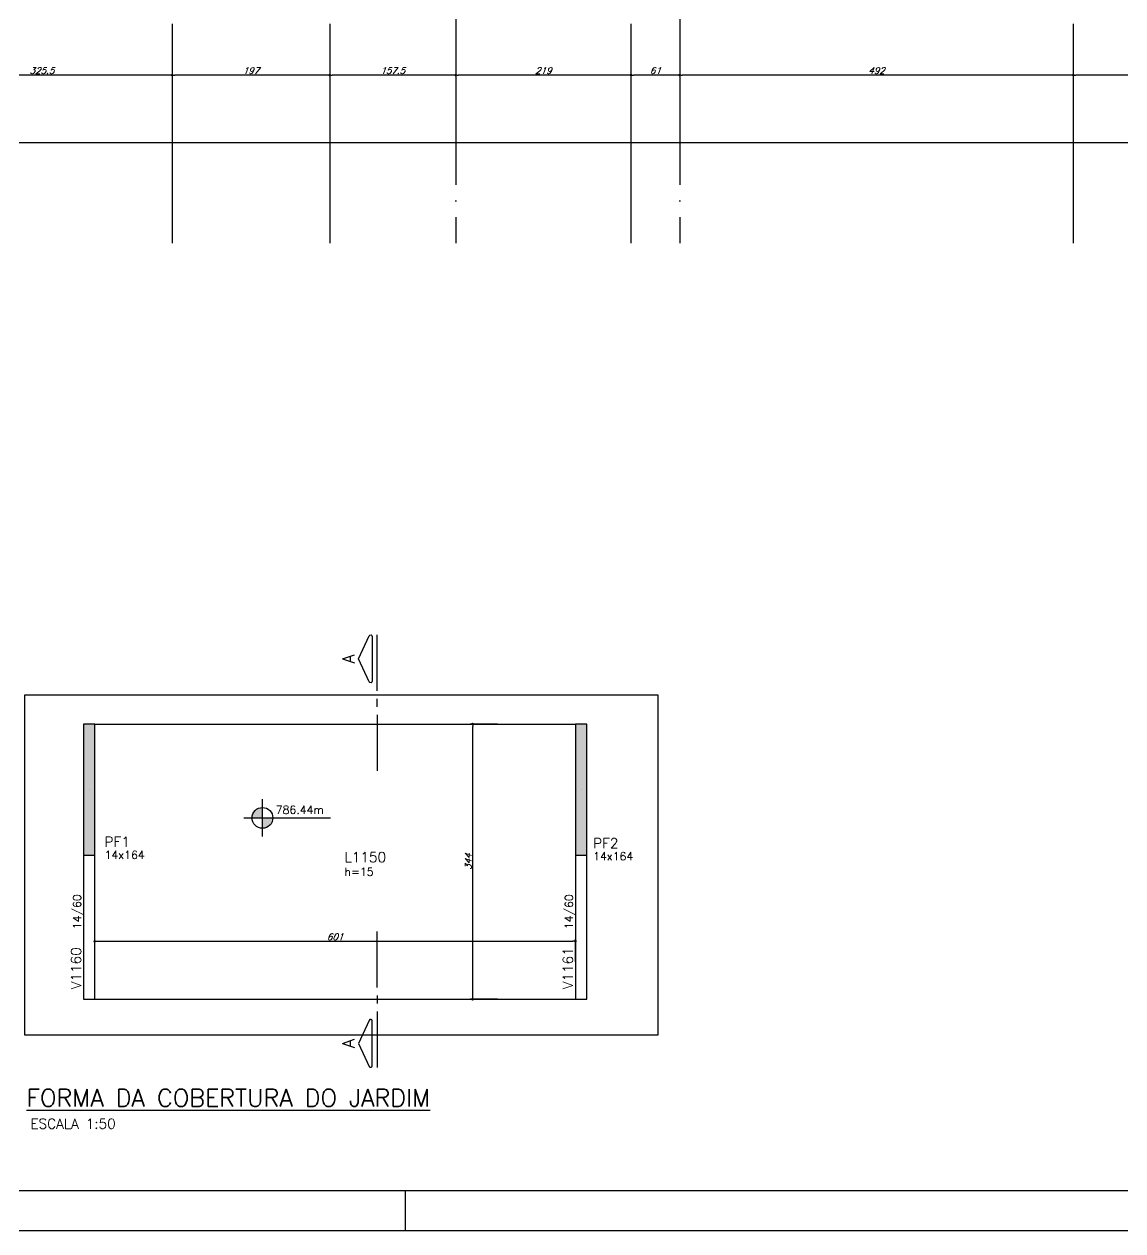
# Model space of a CAD drawing. Extents: x -4723 to 4922, y -2048 to 2452.
# Drawn here: x 746 to 2119, y -2048 to -540 of the extents above; entities that cross this region are included whole.
import ezdxf
from ezdxf.enums import TextEntityAlignment as Align

# ---------------------------------------------------------------- set-up
doc = ezdxf.new("R2010")
doc.units = 0
doc.header["$LTSCALE"] = 50
doc.header["$MEASUREMENT"] = 0
doc.linetypes.add('EIXO', pattern=[6.8, 6, -0.4, 0, -0.4])
doc.layers.get('0').update_dxf_attribs({"linetype": 'CONTINUOUS'})
doc.layers.get('DEFPOINTS').update_dxf_attribs({"linetype": 'CONTINUOUS'})
for name, color, linetype in [('242', 3, 'CONTINUOUS'), ('AR-TEXTO_REGUA 120_1-200', 4, 'CONTINUOUS'), ('F-AUX-RED', 1, 'CONTINUOUS'), ('F-CORTE-INDICAÇÃO', 4, 'CONTINUOUS'), ('F-COTAS', 106, 'CONTINUOUS'), ('F-EIXO', 12, 'EIXO'), ('F-LAJES', 3, 'CONTINUOUS'), ('F-LAJES-DIM', 2, 'CONTINUOUS'), ('F-LAJES-NOME', 4, 'CONTINUOUS'), ('F-MARGEM', 1, 'CONTINUOUS'), ('F-NÍVEL-PLANTA', 2, 'CONTINUOUS'), ('F-PILARES-DIM', 172, 'CONTINUOUS'), ('F-PILARES-HACH', 174, 'CONTINUOUS'), ('F-PILARES-M', 170, 'CONTINUOUS'), ('F-PILARES-NOME', 170, 'CONTINUOUS'), ('F-TEXTO', 6, 'CONTINUOUS'), ('F-VIGAS', 3, 'CONTINUOUS'), ('F-VIGAS-DIM', 2, 'CONTINUOUS'), ('F-VIGAS-NOME', 4, 'CONTINUOUS')]:
    doc.layers.add(name, color=color, linetype=linetype)
doc.styles.add('CP-TEXT-INCL', font='simplex.shx', dxfattribs={"oblique": 20})
doc.styles.add('MCP', font='simplex.shx')
doc.styles.add('REGUA-120-esc1_200', font='simplex.shx', dxfattribs={"height": 0.6})
doc.styles.add('ROMANS', font='simplex.shx')
doc.dimstyles.new('CP-COTAS-50', dxfattribs={"dimscale": 0.64, "dimtxt": 12.5, "dimasz": 5, "dimexe": 5, "dimexo": 5, "dimgap": 2.5, "dimtad": 1, "dimdec": 1, "dimdsep": 46, "dimtxsty": 'CP-TEXT-INCL', "dimblk1": 'DOT', "dimblk2": 'DOT', "dimsah": 1, "dimcen": 9, "dimclrd": 256, "dimclre": 256, "dimclrt": 256, "dimadec": 0, "dimazin": 0, "dimtfac": 1, "dimtdec": 1, "dimtmove": 2, "dimatfit": 3, "dimldrblk": 'DOT', "dimfxl": 0, "dimtolj": 1, "dimarcsym": 0})

# ---------------------------------------------------------------- blocks, each defined once
blk = doc.blocks.new('*U150')
at = {"layer": 'F-EIXO'}
blk.add_line((0, 0), (0, -2753.4852), dxfattribs=at)
at = {"layer": 'F-TEXTO', "style": 'ROMANS'}
blk.add_attdef('EIXO', text='', height=17.5, rotation=360, dxfattribs=at).set_placement((0, 28.2072), align=Align.MIDDLE_CENTER)
blk = doc.blocks.new('*U161')
at = {"layer": 'F-EIXO'}
blk.add_line((0, 0), (0, -2655), dxfattribs=at)
at = {"layer": 'F-TEXTO', "style": 'ROMANS'}
blk.add_attdef('EIXO', text='', height=17.5, rotation=360, dxfattribs=at).set_placement((0, 28.2), align=Align.MIDDLE_CENTER)
blk = doc.blocks.new('*U175')
at = {"layer": 'F-EIXO'}
blk.add_line((0, 0), (0, -2655), dxfattribs=at)
at = {"layer": 'F-TEXTO', "style": 'ROMANS'}
blk.add_attdef('EIXO', text='', height=17.5, rotation=360, dxfattribs=at).set_placement((0, 28.2), align=Align.MIDDLE_CENTER)
blk = doc.blocks.new('*U177')
at = {"layer": 'F-EIXO'}
blk.add_line((0, 0), (0, -2655), dxfattribs=at)
at = {"layer": 'F-TEXTO', "style": 'ROMANS'}
blk.add_attdef('EIXO', text='', height=17.5, rotation=360, dxfattribs=at).set_placement((0, 28.2), align=Align.MIDDLE_CENTER)
blk = doc.blocks.new('*U171')
at = {"layer": 'F-EIXO'}
blk.add_line((0, 0), (0, -2655), dxfattribs=at)
at = {"layer": 'F-TEXTO', "style": 'ROMANS'}
blk.add_attdef('EIXO', text='', height=17.5, rotation=360, dxfattribs=at).set_placement((0, 28.2), align=Align.MIDDLE_CENTER)
blk = doc.blocks.new('*U178')
at = {"layer": 'F-EIXO'}
blk.add_line((0, 0), (0, -2753.4852), dxfattribs=at)
at = {"layer": 'F-TEXTO', "style": 'ROMANS'}
blk.add_attdef('EIXO', text='', height=17.5, rotation=360, dxfattribs=at).set_placement((0, 28.2072), align=Align.MIDDLE_CENTER)
blk = doc.blocks.new('A0-4L_900')
at = {"layer": 'F-MARGEM', "color": 2}
blk.add_line((118.9, 1), (118.9, 0), dxfattribs=at)
blk.add_lwpolyline([(0, 0), (0, 90), (192.9, 90), (192.9, 0)], close=True, dxfattribs=at)
at = {"layer": 'F-MARGEM', "color": 7}
blk.add_lwpolyline([(2.5, 89), (191.9, 89), (191.9, 1), (2.5, 1)], close=True, dxfattribs=at)
blk = doc.blocks.new('_DOT')
at = {"color": 0, "linetype": 'ByBlock'}
blk.add_line((-0.5, 0), (-1, 0), dxfattribs=at)
at = {"color": 0, "linetype": 'ByBlock', "const_width": 0.5}
blk.add_lwpolyline([(-0.25, 0, 1), (0.25, 0, 1)], format="xyb", close=True, dxfattribs=at)
blk = doc.blocks.new('*D196')
at = {"layer": 'DEFPOINTS', "color": 0, "linetype": 'Continuous', "transparency": 16777216}
for p in [(-3490, -415.5), (3259.5, -415.5), (3259.5, -687.9)]:
    blk.add_point(p, dxfattribs=at)
at = {"layer": 'F-COTAS', "linetype": 'Continuous', "lineweight": -2, "transparency": 16777216}
for p, q in [((-3490, -418.7), (-3490, -691.1)), ((3259.5, -418.7), (3259.5, -691.1)), ((-3486.8, -687.9), (3256.3, -687.9))]:
    blk.add_line(p, q, dxfattribs=at)
at = {"layer": 'F-COTAS', "linetype": 'Continuous', "lineweight": -2, "transparency": 16777216, "xscale": 3.2, "yscale": 3.2, "zscale": 3.2, "rotation": 180}
blk.add_blockref('_DOT', (-3490, -687.9), dxfattribs=at)
at = {"layer": 'F-COTAS', "linetype": 'Continuous', "lineweight": -2, "transparency": 16777216, "xscale": 3.2, "yscale": 3.2, "zscale": 3.2}
blk.add_blockref('_DOT', (3259.5, -687.9), dxfattribs=at)
at = {"layer": 'F-COTAS', "linetype": 'Continuous', "transparency": 16777216, "insert": (-115.2, -682.3), "char_height": 8, "attachment_point": 5, "style": 'CP-TEXT-INCL'}
blk.add_mtext('\\A1;6749.5', dxfattribs=at)
blk = doc.blocks.new('*D201')
at = {"layer": 'DEFPOINTS', "color": 0, "linetype": 'Continuous', "transparency": 16777216}
for p in [(2057.5, -603.5), (2057.5, -603.5), (2230, -603.5)]:
    blk.add_point(p, dxfattribs=at)
at = {"layer": 'F-COTAS', "linetype": 'Continuous', "lineweight": -2, "transparency": 16777216}
blk.add_line((2226.8, -603.5), (2060.7, -603.5), dxfattribs=at)
at = {"layer": 'F-COTAS', "linetype": 'Continuous', "lineweight": -2, "transparency": 16777216, "xscale": 3.2, "yscale": 3.2, "zscale": 3.2, "rotation": 180}
blk.add_blockref('_DOT', (2057.5, -603.5), dxfattribs=at)
at = {"layer": 'F-COTAS', "linetype": 'Continuous', "lineweight": -2, "transparency": 16777216, "xscale": 3.2, "yscale": 3.2, "zscale": 3.2}
blk.add_blockref('_DOT', (2230, -603.5), dxfattribs=at)
at = {"layer": 'F-COTAS', "linetype": 'Continuous', "transparency": 16777216, "insert": (2143.7, -597.9), "char_height": 8, "attachment_point": 5, "style": 'CP-TEXT-INCL'}
blk.add_mtext('\\A1;172.5', dxfattribs=at)
blk = doc.blocks.new('*D202')
at = {"layer": 'DEFPOINTS', "color": 0, "linetype": 'Continuous', "transparency": 16777216}
for p in [(1565.5, -603.5), (1565.5, -603.5), (2057.5, -603.5)]:
    blk.add_point(p, dxfattribs=at)
at = {"layer": 'F-COTAS', "linetype": 'Continuous', "lineweight": -2, "transparency": 16777216}
blk.add_line((2054.3, -603.5), (1568.7, -603.5), dxfattribs=at)
at = {"layer": 'F-COTAS', "linetype": 'Continuous', "lineweight": -2, "transparency": 16777216, "xscale": 3.2, "yscale": 3.2, "zscale": 3.2, "rotation": 180}
blk.add_blockref('_DOT', (1565.5, -603.5), dxfattribs=at)
at = {"layer": 'F-COTAS', "linetype": 'Continuous', "lineweight": -2, "transparency": 16777216, "xscale": 3.2, "yscale": 3.2, "zscale": 3.2}
blk.add_blockref('_DOT', (2057.5, -603.5), dxfattribs=at)
at = {"layer": 'F-COTAS', "linetype": 'Continuous', "transparency": 16777216, "insert": (1811.5, -597.9), "char_height": 8, "attachment_point": 5, "style": 'CP-TEXT-INCL'}
blk.add_mtext('\\A1;492', dxfattribs=at)
blk = doc.blocks.new('*D203')
at = {"layer": 'DEFPOINTS', "color": 0, "linetype": 'Continuous', "transparency": 16777216}
for p in [(1504.5, -603.5), (1504.5, -603.5), (1565.5, -603.5)]:
    blk.add_point(p, dxfattribs=at)
at = {"layer": 'F-COTAS', "linetype": 'Continuous', "lineweight": -2, "transparency": 16777216}
blk.add_line((1562.3, -603.5), (1507.7, -603.5), dxfattribs=at)
at = {"layer": 'F-COTAS', "linetype": 'Continuous', "lineweight": -2, "transparency": 16777216, "xscale": 3.2, "yscale": 3.2, "zscale": 3.2, "rotation": 180}
blk.add_blockref('_DOT', (1504.5, -603.5), dxfattribs=at)
at = {"layer": 'F-COTAS', "linetype": 'Continuous', "lineweight": -2, "transparency": 16777216, "xscale": 3.2, "yscale": 3.2, "zscale": 3.2}
blk.add_blockref('_DOT', (1565.5, -603.5), dxfattribs=at)
at = {"layer": 'F-COTAS', "linetype": 'Continuous', "transparency": 16777216, "insert": (1535, -597.9), "char_height": 8, "attachment_point": 5, "style": 'CP-TEXT-INCL'}
blk.add_mtext('\\A1;61', dxfattribs=at)
blk = doc.blocks.new('*D204')
at = {"layer": 'DEFPOINTS', "color": 0, "linetype": 'Continuous', "transparency": 16777216}
for p in [(1285.5, -603.5), (1285.5, -603.5), (1504.5, -603.5)]:
    blk.add_point(p, dxfattribs=at)
at = {"layer": 'F-COTAS', "linetype": 'Continuous', "lineweight": -2, "transparency": 16777216}
blk.add_line((1501.3, -603.5), (1288.7, -603.5), dxfattribs=at)
at = {"layer": 'F-COTAS', "linetype": 'Continuous', "lineweight": -2, "transparency": 16777216, "xscale": 3.2, "yscale": 3.2, "zscale": 3.2, "rotation": 180}
blk.add_blockref('_DOT', (1285.5, -603.5), dxfattribs=at)
at = {"layer": 'F-COTAS', "linetype": 'Continuous', "lineweight": -2, "transparency": 16777216, "xscale": 3.2, "yscale": 3.2, "zscale": 3.2}
blk.add_blockref('_DOT', (1504.5, -603.5), dxfattribs=at)
at = {"layer": 'F-COTAS', "linetype": 'Continuous', "transparency": 16777216, "insert": (1395, -597.9), "char_height": 8, "attachment_point": 5, "style": 'CP-TEXT-INCL'}
blk.add_mtext('\\A1;219', dxfattribs=at)
blk = doc.blocks.new('*D205')
at = {"layer": 'DEFPOINTS', "color": 0, "linetype": 'Continuous', "transparency": 16777216}
for p in [(1128, -603.5), (1128, -603.5), (1285.5, -603.5)]:
    blk.add_point(p, dxfattribs=at)
at = {"layer": 'F-COTAS', "linetype": 'Continuous', "lineweight": -2, "transparency": 16777216}
blk.add_line((1282.3, -603.5), (1131.2, -603.5), dxfattribs=at)
at = {"layer": 'F-COTAS', "linetype": 'Continuous', "lineweight": -2, "transparency": 16777216, "xscale": 3.2, "yscale": 3.2, "zscale": 3.2, "rotation": 180}
blk.add_blockref('_DOT', (1128, -603.5), dxfattribs=at)
at = {"layer": 'F-COTAS', "linetype": 'Continuous', "lineweight": -2, "transparency": 16777216, "xscale": 3.2, "yscale": 3.2, "zscale": 3.2}
blk.add_blockref('_DOT', (1285.5, -603.5), dxfattribs=at)
at = {"layer": 'F-COTAS', "linetype": 'Continuous', "transparency": 16777216, "insert": (1206.7, -597.9), "char_height": 8, "attachment_point": 5, "style": 'CP-TEXT-INCL'}
blk.add_mtext('\\A1;157.5', dxfattribs=at)
blk = doc.blocks.new('*D206')
at = {"layer": 'DEFPOINTS', "color": 0, "linetype": 'Continuous', "transparency": 16777216}
for p in [(931, -603.5), (931, -603.5), (1128, -603.5)]:
    blk.add_point(p, dxfattribs=at)
at = {"layer": 'F-COTAS', "linetype": 'Continuous', "lineweight": -2, "transparency": 16777216}
blk.add_line((1124.8, -603.5), (934.2, -603.5), dxfattribs=at)
at = {"layer": 'F-COTAS', "linetype": 'Continuous', "lineweight": -2, "transparency": 16777216, "xscale": 3.2, "yscale": 3.2, "zscale": 3.2, "rotation": 180}
blk.add_blockref('_DOT', (931, -603.5), dxfattribs=at)
at = {"layer": 'F-COTAS', "linetype": 'Continuous', "lineweight": -2, "transparency": 16777216, "xscale": 3.2, "yscale": 3.2, "zscale": 3.2}
blk.add_blockref('_DOT', (1128, -603.5), dxfattribs=at)
at = {"layer": 'F-COTAS', "linetype": 'Continuous', "transparency": 16777216, "insert": (1029.5, -597.9), "char_height": 8, "attachment_point": 5, "style": 'CP-TEXT-INCL'}
blk.add_mtext('\\A1;197', dxfattribs=at)
blk = doc.blocks.new('*D207')
at = {"layer": 'DEFPOINTS', "color": 0, "linetype": 'Continuous', "transparency": 16777216}
for p in [(605.5, -603.5), (605.5, -603.5), (931, -603.5)]:
    blk.add_point(p, dxfattribs=at)
at = {"layer": 'F-COTAS', "linetype": 'Continuous', "lineweight": -2, "transparency": 16777216}
blk.add_line((927.8, -603.5), (608.7, -603.5), dxfattribs=at)
at = {"layer": 'F-COTAS', "linetype": 'Continuous', "lineweight": -2, "transparency": 16777216, "xscale": 3.2, "yscale": 3.2, "zscale": 3.2, "rotation": 180}
blk.add_blockref('_DOT', (605.5, -603.5), dxfattribs=at)
at = {"layer": 'F-COTAS', "linetype": 'Continuous', "lineweight": -2, "transparency": 16777216, "xscale": 3.2, "yscale": 3.2, "zscale": 3.2}
blk.add_blockref('_DOT', (931, -603.5), dxfattribs=at)
at = {"layer": 'F-COTAS', "linetype": 'Continuous', "transparency": 16777216, "insert": (768.2, -597.9), "char_height": 8, "attachment_point": 5, "style": 'CP-TEXT-INCL'}
blk.add_mtext('\\A1;325.5', dxfattribs=at)
blk = doc.blocks.new('Nível - Planta')
at = {"layer": 'F-NÍVEL-PLANTA'}
h = blk.add_hatch(color=71, dxfattribs=at)
h.paths.add_polyline_path([(0, 0), (0, 0.26, 0.414214), (-0.26, 0)])
h.paths.add_polyline_path([(0.26, 0), (0, 0), (0, -0.26, 0.414214)])
for p, q in [((0, -0.469), (0, 0.469)), ((-0.469, 0), (1.704, 0))]:
    blk.add_line(p, q, dxfattribs=at)
blk.add_circle((0, 0), 0.26, dxfattribs=at)
at = {"layer": 'F-TEXTO', "color": 3, "style": 'MCP'}
blk.add_attdef('NÍVEL', (0.333, 0.102), '', height=0.2, dxfattribs=at)
blk = doc.blocks.new('*D270')
at = {"layer": 'DEFPOINTS', "color": 0, "linetype": 'Continuous', "transparency": 16777216}
for p in [(1306.7, -1414.7), (1340.9, -1414.7), (1340.9, -1758.7)]:
    blk.add_point(p, dxfattribs=at)
at = {"layer": 'F-COTAS', "linetype": 'Continuous', "lineweight": -2, "transparency": 16777216}
for p, q in [((1337.7, -1414.7), (1303.5, -1414.7)), ((1306.7, -1755.5), (1306.7, -1417.9)), ((1337.7, -1758.7), (1303.5, -1758.7))]:
    blk.add_line(p, q, dxfattribs=at)
at = {"layer": 'F-COTAS', "linetype": 'Continuous', "lineweight": -2, "transparency": 16777216, "xscale": 3.2, "yscale": 3.2, "zscale": 3.2}
for p, rotation in [((1306.7, -1414.7), 90), ((1306.7, -1758.7), 270)]:
    blk.add_blockref('_DOT', p, dxfattribs=dict(at, rotation=rotation))
at = {"layer": 'F-COTAS', "linetype": 'Continuous', "transparency": 16777216, "insert": (1301.1, -1586.7), "char_height": 8, "attachment_point": 5, "rotation": 90, "style": 'CP-TEXT-INCL'}
blk.add_mtext('\\A1;344', dxfattribs=at)
blk = doc.blocks.new('*D271')
at = {"layer": 'DEFPOINTS', "color": 0, "linetype": 'Continuous', "transparency": 16777216}
for p in [(1435.2, -1686.2), (834.2, -1715.2), (1435.2, -1715.2)]:
    blk.add_point(p, dxfattribs=at)
at = {"layer": 'F-COTAS', "linetype": 'Continuous', "lineweight": -2, "transparency": 16777216}
for p, q in [((834.2, -1712), (834.2, -1683)), ((837.4, -1686.2), (1432, -1686.2)), ((1435.2, -1712), (1435.2, -1683))]:
    blk.add_line(p, q, dxfattribs=at)
at = {"layer": 'F-COTAS', "linetype": 'Continuous', "lineweight": -2, "transparency": 16777216, "xscale": 3.2, "yscale": 3.2, "zscale": 3.2, "rotation": 180}
blk.add_blockref('_DOT', (834.2, -1686.2), dxfattribs=at)
at = {"layer": 'F-COTAS', "linetype": 'Continuous', "lineweight": -2, "transparency": 16777216, "xscale": 3.2, "yscale": 3.2, "zscale": 3.2}
blk.add_blockref('_DOT', (1435.2, -1686.2), dxfattribs=at)
at = {"layer": 'F-COTAS', "linetype": 'Continuous', "transparency": 16777216, "insert": (1134.7, -1680.6), "char_height": 8, "attachment_point": 5, "style": 'CP-TEXT-INCL'}
blk.add_mtext('\\A1;601', dxfattribs=at)
blk = doc.blocks.new('*U11')
at = {"layer": 'F-CORTE-INDICAÇÃO'}
for p, q in [((-100, 0), (-170, 0)), ((-80, 0), (-90, 0)), ((-70, 0), (0, 0))]:
    blk.add_line(p, q, dxfattribs=at)
blk.add_lwpolyline([(-112, 6, 0.802585), (-111.2, 9.8), (-140, 23.3), (-168.8, 9.8, 0.802585), (-168, 6)], format="xyb", close=True, dxfattribs=at)
at = {"layer": 'F-CORTE-INDICAÇÃO', "style": 'ROMANS'}
blk.add_attdef('CORTE', text='', height=15, dxfattribs=at).set_placement((-140, 35.8), align=Align.MIDDLE_CENTER)
at = {"layer": 'F-CORTE-INDICAÇÃO', "color": 2, "style": 'ROMANS'}
blk.add_attdef('FOLHA', text='', height=12, dxfattribs=at).set_placement((-140, -10), align=Align.MIDDLE_CENTER)

msp = doc.modelspace()

# ---------------------------------------------------------------- hatches: boundary and pattern name
at = {"layer": 'F-PILARES-HACH', "linetype": 'Continuous'}
for points in [[(820.194, -1578.68), (834.194, -1578.68), (834.194, -1414.68), (820.194, -1414.68)], [(1435.194, -1578.68), (1449.194, -1578.68), (1449.194, -1414.68), (1435.194, -1414.68)]]:
    msp.add_hatch(color=252, dxfattribs=at).paths.add_polyline_path(points, flags=16)

# ---------------------------------------------------------------- linework, layer by layer
at = {"layer": '242', "linetype": 'Continuous'}
for p, q in [((827.194, -1496.68), (827.194, -1496.68)), ((1442.194, -1496.68), (1442.194, -1496.68))]:
    msp.add_line(p, q, dxfattribs=at)
at = {"layer": 'F-AUX-RED', "linetype": 'ByBlock'}
msp.add_lwpolyline([(747, -1378.312), (1538.208, -1378.312), (1538.208, -1803.64), (747, -1803.64)], close=True, dxfattribs=at)
at = {"layer": 'F-LAJES', "linetype": 'Continuous'}
for p, q in [((834.194, -1414.68), (1435.194, -1414.68)), ((834.194, -1758.68), (1435.194, -1758.68))]:
    msp.add_line(p, q, dxfattribs=at)
at = {"layer": 'F-PILARES-M', "linetype": 'Continuous'}
for points in [[(820.194, -1578.68), (834.194, -1578.68), (834.194, -1414.68), (820.194, -1414.68), (820.194, -1578.68)], [(1435.194, -1578.68), (1449.194, -1578.68), (1449.194, -1414.68), (1435.194, -1414.68), (1435.194, -1578.68)]]:
    msp.add_lwpolyline(points, dxfattribs=at)
at = {"layer": 'F-VIGAS'}
for points in [[(820.194, -1578.68), (820.194, -1758.68)], [(834.194, -1758.68), (834.194, -1578.68)], [(1435.194, -1578.68), (1435.194, -1758.68)], [(1449.194, -1758.68), (1449.194, -1578.68)], [(820.194, -1758.68), (834.194, -1758.68)], [(1435.194, -1758.68), (1449.194, -1758.68)]]:
    msp.add_lwpolyline(points, dxfattribs=at)

# ---------------------------------------------------------------- block references
at = {"layer": 'F-CORTE-INDICAÇÃO', "linetype": 'Continuous'}
ref = msp.add_blockref('*U11', (1187.194, -1473.147), dxfattribs=dict(at, xscale=-1, rotation=90))
ref.add_attrib('CORTE', 'A', dxfattribs={"height": 15, "rotation": 90, "style": 'ROMANS'}).set_placement((1151.431, -1333.147), align=Align.MIDDLE_CENTER)
ref = msp.add_blockref('*U11', (1187.194, -1673.823), dxfattribs=dict(at, rotation=90.00000000000001))
ref.add_attrib('CORTE', 'A', dxfattribs={"height": 15, "rotation": 90, "style": 'ROMANS'}).set_placement((1151.431, -1813.823), align=Align.MIDDLE_CENTER)
at = {"layer": 'F-EIXO', "linetype": 'Continuous'}
for name, p in [('*U178', (1285.5, 1939.842)), ('*U150', (1565.5, 1939.842)), ('*U177', (931, 1841.357)), ('*U171', (1128, 1841.357)), ('*U161', (1504.5, 1841.357)), ('*U175', (2057.5, 1841.357))]:
    msp.add_blockref(name, p, dxfattribs=at)
at = {"layer": 'F-MARGEM', "linetype": 'Continuous', "xscale": 50, "yscale": 50, "zscale": 50}
msp.add_blockref('A0-4L_900', (-4722.805, -2048.155), dxfattribs=at)
at = {"layer": 'F-NÍVEL-PLANTA', "linetype": 'Continuous', "xscale": 50, "yscale": 50, "zscale": 50}
msp.add_blockref('Nível - Planta', (1043.857, -1531.954), dxfattribs=at).add_auto_attribs({'NÍVEL': '786.44m'})

# ---------------------------------------------------------------- texts
at = {"layer": 'AR-TEXTO_REGUA 120_1-200', "color": 2, "style": 'REGUA-120-esc1_200'}
msp.add_text('ESCALA 1:50', height=12.5, dxfattribs=at).set_placement((753.79, -1920.417))
at = {"layer": 'F-LAJES-DIM', "linetype": 'Continuous', "style": 'MCP'}
msp.add_text('h=15', height=10, dxfattribs=at).set_placement((1146.447, -1604.315))
at = {"layer": 'F-LAJES-NOME', "linetype": 'Continuous', "style": 'MCP'}
msp.add_text('L1150', height=12.5, dxfattribs=at).set_placement((1146.447, -1587.315))
at = {"layer": 'F-PILARES-DIM', "linetype": 'Continuous', "style": 'MCP'}
for p in [(846.522, -1583.235), (1457.225, -1584.93)]:
    msp.add_text('14x164', height=10, dxfattribs=at).set_placement(p)
at = {"layer": 'F-PILARES-NOME', "linetype": 'Continuous', "style": 'MCP'}
for s, p in [('PF1', (846.522, -1568.235)), ('PF2', (1457.225, -1569.93))]:
    msp.add_text(s, height=12.5, dxfattribs=at).set_placement(p)
at = {"layer": 'F-TEXTO', "style": 'ROMANS'}
msp.add_text('%%UFORMA DA COBERTURA DO JARDIM', height=21.875, dxfattribs=at).set_placement((748.95, -1892.805))
at = {"layer": 'F-VIGAS-DIM', "linetype": 'Continuous', "style": 'MCP'}
for p in [(817.069, -1671.18), (1432.069, -1671.18)]:
    msp.add_text('14/60', height=10, rotation=90, dxfattribs=at).set_placement(p)
at = {"layer": 'F-VIGAS-NOME', "linetype": 'Continuous', "style": 'MCP'}
for s, p in [('V1160', (817.069, -1746.18)), ('V1161', (1432.069, -1746.18))]:
    msp.add_text(s, height=12.5, rotation=90, dxfattribs=at).set_placement(p)

# ---------------------------------------------------------------- dimensions: what is measured, and where the dimension line sits
at = {"layer": 'F-COTAS', "linetype": 'Continuous'}
for base, p1, p2, picture, middle in [((3259.5, -687.899), (-3490, -415.5), (3259.5, -415.5), '*D196', (-115.25, -682.299)), ((605.5, -603.482), (931, -603.482), (605.5, -603.482), '*D207', (768.25, -597.882)), ((931, -603.482), (1128, -603.482), (931, -603.482), '*D206', (1029.5, -597.882)), ((1128, -603.482), (1285.5, -603.482), (1128, -603.482), '*D205', (1206.75, -597.882)), ((1285.5, -603.482), (1504.5, -603.482), (1285.5, -603.482), '*D204', (1395, -597.882)), ((1504.5, -603.482), (1565.5, -603.482), (1504.5, -603.482), '*D203', (1535, -597.882)), ((1565.5, -603.482), (2057.5, -603.482), (1565.5, -603.482), '*D202', (1811.5, -597.882)), ((2057.5, -603.482), (2230, -603.482), (2057.5, -603.482), '*D201', (2143.75, -597.882)), ((1435.194, -1686.223), (834.194, -1715.227), (1435.194, -1715.227), '*D271', (1134.694, -1680.623))]:
    dim = msp.add_linear_dim(base=base, p1=p1, p2=p2, dimstyle='CP-COTAS-50', dxfattribs=at)
    dim.commit()
    dim.dimension.update_dxf_attribs({"geometry": picture, "text_midpoint": middle})
dim = msp.add_linear_dim(base=(1306.68, -1414.68), p1=(1340.935, -1758.68), p2=(1340.935, -1414.68), angle=90, dimstyle='CP-COTAS-50', dxfattribs=at)
dim.commit()
dim.dimension.update_dxf_attribs({"geometry": '*D270', "text_midpoint": (1301.08, -1586.68)})

doc.saveas('drawing.dxf')
